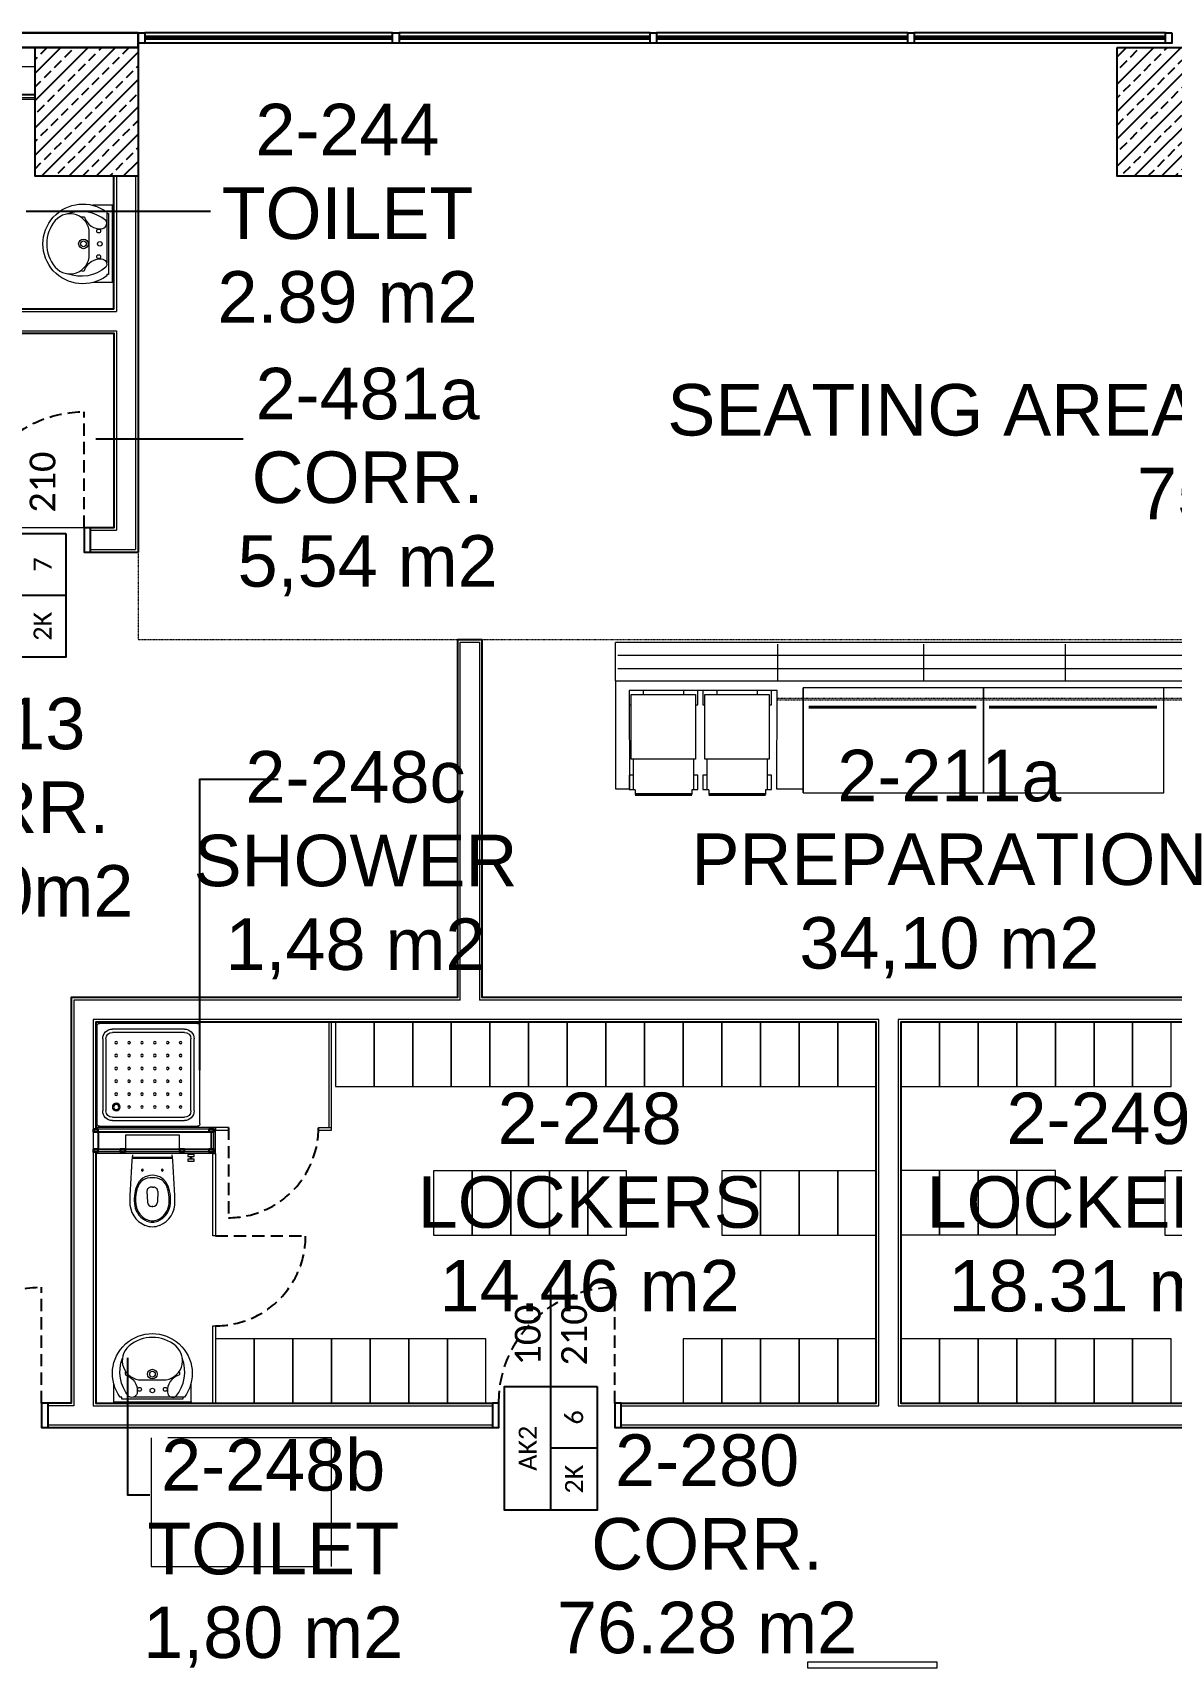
# Model space of a CAD drawing. Header units: metres. Extents: x -9891 to 773, y -8413 to 232.
# Drawn here: x -2600 to -1716, y -1977 to -707 of the extents above; entities that cross this region are included whole.
import ezdxf
from ezdxf.enums import TextEntityAlignment as Align

# ---------------------------------------------------------------- set-up
doc = ezdxf.new("R2010")
doc.units = ezdxf.units.M
doc.header["$LTSCALE"] = 0.01
doc.header["$MEASUREMENT"] = 0
doc.linetypes.add('DASHED2', pattern=[9.525, 6.35, -3.175])
doc.linetypes.add('HIDDEN', pattern=[9.525, 6.35, -3.175])
doc.layers.get('0').update_dxf_attribs({"color": 30, "lineweight": 0})
for name, color, linetype in [('AG-02', 152, 'Continuous'), ('AG-DOOR', 2, 'Continuous'), ('AG-DOOR-NOTATION-WOODDEN', 60, 'Continuous'), ('AG-DOOR-OPENING', 9, 'HIDDEN'), ('AG-PLASTER', 73, 'Continuous'), ('AG-STEEL', 122, 'Continuous'), ('AI-120', 4, 'Continuous'), ('V-0_Hatch_Concrete', 252, 'Continuous'), ('V-2_Column', 160, 'Continuous')]:
    doc.layers.add(name, color=color, linetype=linetype)
for name, color, linetype, lineweight in [('AG-Furniture', 9, 'Continuous', 9), ('AG-Wall', 4, 'Continuous', 20), ('AG-Wall-Cold Room Panel', 1, 'Continuous', 18), ('AG-WALL-GYP-GREEN', 83, 'Continuous', 20), ('AI-040', 2, 'Continuous', 20), ('AI-040 @ 250', 2, 'Continuous', 20), ('Cephe Duvarı', 3, 'Continuous', 30), ('shaft', 3, 'Continuous', 20), ('SP1-Equipment', 4, 'Continuous', 9), ('SP2-Flooring', 4, 'DASHED2', 9)]:
    doc.layers.add(name, color=color, linetype=linetype, lineweight=lineweight)
doc.styles.add('ARIAL', font='arial.ttf', dxfattribs={"width": 0.9})
doc.styles.add('CALIBRI LIGHT', font='calibril.ttf')

# ---------------------------------------------------------------- blocks, each defined once
blk = doc.blocks.new('150714_ARSA$0$KOLON 80X120')
at = {"layer": 'V-0_Hatch_Concrete'}
h = blk.add_hatch(dxfattribs=at)
h.set_pattern_fill('ANSI33', color=256, scale=60)
h.set_pattern_definition([(45, (-19036.79, -4512.143), (-10.606602, 10.606602), []), (45, (-19026.183, -4512.143), (-10.606602, 10.606602), [7.5, -3.75])])
h.paths.add_polyline_path([(0, 100), (80, 100), (80, 0), (0, 0)])
at = {"layer": 'V-2_Column'}
blk.add_lwpolyline([(0, 100), (80, 100), (80, 0), (0, 0), (0, 100)], dxfattribs=at)
blk = doc.blocks.new('Slab_10_1', base_point=(-17693, -5462))
at = {"layer": 'SP1-Equipment', "color": 7, "linetype": 'Continuous', "lineweight": 18, "flags": 128}
blk.add_lwpolyline([(-17693, -5462), (-17693, -4620), (-7755, -4620), (-7755, -5462), (-10184, -5462), (-10187, -4801), (-11388, -4801), (-11469, -4801), (-12508, -4801), (-12508, -5462), (-12591, -5462), (-12589, -4698), (-13239, -4698), (-13239, -5462), (-13268, -5462), (-13268, -4675), (-16239, -4675), (-16239, -5462), (-16442, -5462), (-16439, -4694), (-17589, -4694), (-17587, -5462)], close=True, dxfattribs=at)
blk = doc.blocks.new('Wall_174_1', base_point=(-16439, -4766))
at = {"layer": 'SP1-Equipment', "color": 7, "linetype": 'DASHED2', "lineweight": 20}
for p, q in [((-10205, -4756), (-16439, -4756)), ((-16439, -4756), (-16439, -4766)), ((-16439, -4766), (-10195, -4766))]:
    blk.add_line(p, q, dxfattribs=at)
blk = doc.blocks.new('Wall_182_1', base_point=(-13994, -7049))
at = {"layer": 'SP1-Equipment', "color": 7, "linetype": 'Continuous', "lineweight": 13}
for p, q in [((-13994, -7049), (-13994, -7549)), ((-13694, -7049), (-13994, -7049)), ((-13694, -7549), (-13694, -7049)), ((-13994, -7549), (-13694, -7549))]:
    blk.add_line(p, q, dxfattribs=at)
blk = doc.blocks.new('Wall_183_1', base_point=(-14294, -7049))
at = {"layer": 'SP1-Equipment', "color": 7, "linetype": 'Continuous', "lineweight": 13}
for p, q in [((-14294, -7049), (-14294, -7549)), ((-13994, -7049), (-14294, -7049)), ((-13994, -7549), (-13994, -7049)), ((-14294, -7549), (-13994, -7549))]:
    blk.add_line(p, q, dxfattribs=at)
blk = doc.blocks.new('Wall_184_1', base_point=(-14594, -7049))
at = {"layer": 'SP1-Equipment', "color": 7, "linetype": 'Continuous', "lineweight": 13}
for p, q in [((-14594, -7049), (-14594, -7549)), ((-14294, -7049), (-14594, -7049)), ((-14294, -7549), (-14294, -7049)), ((-14594, -7549), (-14294, -7549))]:
    blk.add_line(p, q, dxfattribs=at)
blk = doc.blocks.new('Wall_185_1', base_point=(-14894, -7049))
at = {"layer": 'SP1-Equipment', "color": 7, "linetype": 'Continuous', "lineweight": 13}
for p, q in [((-14894, -7049), (-14894, -7549)), ((-14594, -7049), (-14894, -7049)), ((-14594, -7549), (-14594, -7049)), ((-14894, -7549), (-14594, -7549))]:
    blk.add_line(p, q, dxfattribs=at)
blk = doc.blocks.new('Wall_186_1', base_point=(-15194, -7049))
at = {"layer": 'SP1-Equipment', "color": 7, "linetype": 'Continuous', "lineweight": 13}
for p, q in [((-15194, -7049), (-15194, -7549)), ((-14894, -7049), (-15194, -7049)), ((-14894, -7549), (-14894, -7049)), ((-15194, -7549), (-14894, -7549))]:
    blk.add_line(p, q, dxfattribs=at)
blk = doc.blocks.new('Wall_229_1', base_point=(-13694, -7049))
at = {"layer": 'SP1-Equipment', "color": 7, "linetype": 'Continuous', "lineweight": 13}
for p, q in [((-13694, -7049), (-13694, -7549)), ((-13394, -7049), (-13694, -7049)), ((-13394, -7549), (-13394, -7049)), ((-13694, -7549), (-13394, -7549))]:
    blk.add_line(p, q, dxfattribs=at)
blk = doc.blocks.new('Wall_271_1', base_point=(-18344, -7050))
at = {"layer": 'SP1-Equipment', "color": 7, "linetype": 'Continuous', "lineweight": 13}
for p, q in [((-18344, -7050), (-18344, -7550)), ((-18044, -7050), (-18344, -7050)), ((-18044, -7550), (-18044, -7050)), ((-18344, -7550), (-18044, -7550))]:
    blk.add_line(p, q, dxfattribs=at)
blk = doc.blocks.new('Wall_272_1', base_point=(-18644, -7050))
at = {"layer": 'SP1-Equipment', "color": 7, "linetype": 'Continuous', "lineweight": 13}
for p, q in [((-18644, -7050), (-18644, -7550)), ((-18344, -7050), (-18644, -7050)), ((-18344, -7550), (-18344, -7050)), ((-18644, -7550), (-18344, -7550))]:
    blk.add_line(p, q, dxfattribs=at)
blk = doc.blocks.new('Wall_273_1', base_point=(-19244, -7050))
at = {"layer": 'SP1-Equipment', "color": 7, "linetype": 'Continuous', "lineweight": 13}
for p, q in [((-19244, -7050), (-19244, -7550)), ((-18944, -7050), (-19244, -7050)), ((-18944, -7550), (-18944, -7050)), ((-19244, -7550), (-18944, -7550))]:
    blk.add_line(p, q, dxfattribs=at)
blk = doc.blocks.new('Wall_274_1', base_point=(-19544, -7050))
at = {"layer": 'SP1-Equipment', "color": 7, "linetype": 'Continuous', "lineweight": 13}
for p, q in [((-19544, -7050), (-19544, -7550)), ((-19244, -7050), (-19544, -7050)), ((-19244, -7550), (-19244, -7050)), ((-19544, -7550), (-19244, -7550))]:
    blk.add_line(p, q, dxfattribs=at)
blk = doc.blocks.new('Wall_275_1', base_point=(-19844, -7050))
at = {"layer": 'SP1-Equipment', "color": 7, "linetype": 'Continuous', "lineweight": 13}
for p, q in [((-19844, -7050), (-19844, -7550)), ((-19544, -7050), (-19844, -7050)), ((-19544, -7550), (-19544, -7050)), ((-19844, -7550), (-19544, -7550))]:
    blk.add_line(p, q, dxfattribs=at)
blk = doc.blocks.new('Wall_276_1', base_point=(-18944, -7050))
at = {"layer": 'SP1-Equipment', "color": 7, "linetype": 'Continuous', "lineweight": 13}
for p, q in [((-18944, -7050), (-18944, -7550)), ((-18644, -7050), (-18944, -7050)), ((-18644, -7550), (-18644, -7050)), ((-18944, -7550), (-18644, -7550))]:
    blk.add_line(p, q, dxfattribs=at)
blk = doc.blocks.new('Wall_277_1', base_point=(-17144, -7050))
at = {"layer": 'SP1-Equipment', "color": 7, "linetype": 'Continuous', "lineweight": 13}
for p, q in [((-17144, -7050), (-17144, -7550)), ((-16844, -7050), (-17144, -7050)), ((-16844, -7550), (-16844, -7050)), ((-17144, -7550), (-16844, -7550))]:
    blk.add_line(p, q, dxfattribs=at)
blk = doc.blocks.new('Wall_278_1', base_point=(-17444, -7050))
at = {"layer": 'SP1-Equipment', "color": 7, "linetype": 'Continuous', "lineweight": 13}
for p, q in [((-17444, -7050), (-17444, -7550)), ((-17144, -7050), (-17444, -7050)), ((-17144, -7550), (-17144, -7050)), ((-17444, -7550), (-17144, -7550))]:
    blk.add_line(p, q, dxfattribs=at)
blk = doc.blocks.new('Wall_279_1', base_point=(-17744, -7050))
at = {"layer": 'SP1-Equipment', "color": 7, "linetype": 'Continuous', "lineweight": 13}
for p, q in [((-17744, -7050), (-17744, -7550)), ((-17444, -7050), (-17744, -7050)), ((-17444, -7550), (-17444, -7050)), ((-17744, -7550), (-17444, -7550))]:
    blk.add_line(p, q, dxfattribs=at)
blk = doc.blocks.new('Wall_280_1', base_point=(-16844, -7050))
at = {"layer": 'SP1-Equipment', "color": 7, "linetype": 'Continuous', "lineweight": 13}
for p, q in [((-16844, -7050), (-16844, -7550)), ((-16544, -7050), (-16844, -7050)), ((-16544, -7550), (-16544, -7050)), ((-16844, -7550), (-16544, -7550))]:
    blk.add_line(p, q, dxfattribs=at)
blk = doc.blocks.new('Wall_281_1', base_point=(-18044, -7050))
at = {"layer": 'SP1-Equipment', "color": 7, "linetype": 'Continuous', "lineweight": 13}
for p, q in [((-18044, -7050), (-18044, -7550)), ((-17744, -7050), (-18044, -7050)), ((-17744, -7550), (-17744, -7050)), ((-18044, -7550), (-17744, -7550))]:
    blk.add_line(p, q, dxfattribs=at)
blk = doc.blocks.new('Wall_282_1', base_point=(-16244, -7050))
at = {"layer": 'SP1-Equipment', "color": 7, "linetype": 'Continuous', "lineweight": 13}
for p, q in [((-16244, -7050), (-16244, -7550)), ((-15944, -7050), (-16244, -7050)), ((-15944, -7550), (-15944, -7050)), ((-16244, -7550), (-15944, -7550))]:
    blk.add_line(p, q, dxfattribs=at)
blk = doc.blocks.new('Wall_283_1', base_point=(-16544, -7050))
at = {"layer": 'SP1-Equipment', "color": 7, "linetype": 'Continuous', "lineweight": 13}
for p, q in [((-16544, -7050), (-16544, -7550)), ((-16244, -7050), (-16544, -7050)), ((-16244, -7550), (-16244, -7050)), ((-16544, -7550), (-16244, -7550))]:
    blk.add_line(p, q, dxfattribs=at)
blk = doc.blocks.new('Wall_284_1', base_point=(-15944, -7050))
at = {"layer": 'SP1-Equipment', "color": 7, "linetype": 'Continuous', "lineweight": 13}
for p, q in [((-15944, -7050), (-15944, -7550)), ((-15644, -7050), (-15944, -7050)), ((-15644, -7550), (-15644, -7050)), ((-15944, -7550), (-15644, -7550))]:
    blk.add_line(p, q, dxfattribs=at)
blk = doc.blocks.new('Wall_302_1', base_point=(-14888, -8224))
at = {"layer": 'SP1-Equipment', "color": 7, "linetype": 'Continuous', "lineweight": 13}
for p, q in [((-14888, -8224), (-14888, -8724)), ((-14588, -8224), (-14888, -8224)), ((-14588, -8724), (-14588, -8224)), ((-14888, -8724), (-14588, -8724))]:
    blk.add_line(p, q, dxfattribs=at)
blk = doc.blocks.new('Wall_303_1', base_point=(-15188, -8224))
at = {"layer": 'SP1-Equipment', "color": 7, "linetype": 'Continuous', "lineweight": 13}
for p, q in [((-15188, -8224), (-15188, -8724)), ((-14888, -8224), (-15188, -8224)), ((-14888, -8724), (-14888, -8224)), ((-15188, -8724), (-14888, -8724))]:
    blk.add_line(p, q, dxfattribs=at)
blk = doc.blocks.new('Wall_304_1', base_point=(-14588, -8224))
at = {"layer": 'SP1-Equipment', "color": 7, "linetype": 'Continuous', "lineweight": 13}
for p, q in [((-14588, -8224), (-14588, -8724)), ((-14288, -8224), (-14588, -8224)), ((-14288, -8724), (-14288, -8224)), ((-14588, -8724), (-14288, -8724))]:
    blk.add_line(p, q, dxfattribs=at)
blk = doc.blocks.new('Wall_305_1', base_point=(-15488, -8224))
at = {"layer": 'SP1-Equipment', "color": 7, "linetype": 'Continuous', "lineweight": 13}
for p, q in [((-15488, -8224), (-15488, -8724)), ((-15188, -8224), (-15488, -8224)), ((-15188, -8724), (-15188, -8224)), ((-15488, -8724), (-15188, -8724))]:
    blk.add_line(p, q, dxfattribs=at)
blk = doc.blocks.new('Wall_309_1', base_point=(-13437, -8225))
at = {"layer": 'SP1-Equipment', "color": 7, "linetype": 'Continuous', "lineweight": 13}
for p, q in [((-13437, -8225), (-13437, -8725)), ((-13137, -8225), (-13437, -8225)), ((-13137, -8725), (-13137, -8225)), ((-13437, -8725), (-13137, -8725))]:
    blk.add_line(p, q, dxfattribs=at)
blk = doc.blocks.new('Wall_314_1', base_point=(-18183, -8225))
at = {"layer": 'SP1-Equipment', "color": 7, "linetype": 'Continuous', "lineweight": 13}
for p, q in [((-18183, -8225), (-18183, -8725)), ((-17883, -8225), (-18183, -8225)), ((-17883, -8725), (-17883, -8225)), ((-18183, -8725), (-17883, -8725))]:
    blk.add_line(p, q, dxfattribs=at)
blk = doc.blocks.new('Wall_315_1', base_point=(-18483, -8225))
at = {"layer": 'SP1-Equipment', "color": 7, "linetype": 'Continuous', "lineweight": 13}
for p, q in [((-18483, -8225), (-18483, -8725)), ((-18183, -8225), (-18483, -8225)), ((-18183, -8725), (-18183, -8225)), ((-18483, -8725), (-18183, -8725))]:
    blk.add_line(p, q, dxfattribs=at)
blk = doc.blocks.new('Wall_316_1', base_point=(-17883, -8225))
at = {"layer": 'SP1-Equipment', "color": 7, "linetype": 'Continuous', "lineweight": 13}
for p, q in [((-17883, -8225), (-17883, -8725)), ((-17583, -8225), (-17883, -8225)), ((-17583, -8725), (-17583, -8225)), ((-17883, -8725), (-17583, -8725))]:
    blk.add_line(p, q, dxfattribs=at)
blk = doc.blocks.new('Wall_317_1', base_point=(-18783, -8225))
at = {"layer": 'SP1-Equipment', "color": 7, "linetype": 'Continuous', "lineweight": 13}
for p, q in [((-18783, -8225), (-18783, -8725)), ((-18483, -8225), (-18783, -8225)), ((-18483, -8725), (-18483, -8225)), ((-18783, -8725), (-18483, -8725))]:
    blk.add_line(p, q, dxfattribs=at)
blk = doc.blocks.new('Wall_318_1', base_point=(-16244, -8225))
at = {"layer": 'SP1-Equipment', "color": 7, "linetype": 'Continuous', "lineweight": 13}
for p, q in [((-16244, -8225), (-16244, -8725)), ((-15944, -8225), (-16244, -8225)), ((-15944, -8725), (-15944, -8225)), ((-16244, -8725), (-15944, -8725))]:
    blk.add_line(p, q, dxfattribs=at)
blk = doc.blocks.new('Wall_319_1', base_point=(-16544, -8225))
at = {"layer": 'SP1-Equipment', "color": 7, "linetype": 'Continuous', "lineweight": 13}
for p, q in [((-16544, -8225), (-16544, -8725)), ((-16244, -8225), (-16544, -8225)), ((-16244, -8725), (-16244, -8225)), ((-16544, -8725), (-16244, -8725))]:
    blk.add_line(p, q, dxfattribs=at)
blk = doc.blocks.new('Wall_320_1', base_point=(-15944, -8225))
at = {"layer": 'SP1-Equipment', "color": 7, "linetype": 'Continuous', "lineweight": 13}
for p, q in [((-15944, -8225), (-15944, -8725)), ((-15644, -8225), (-15944, -8225)), ((-15644, -8725), (-15644, -8225)), ((-15944, -8725), (-15644, -8725))]:
    blk.add_line(p, q, dxfattribs=at)
blk = doc.blocks.new('Wall_321_1', base_point=(-16844, -8225))
at = {"layer": 'SP1-Equipment', "color": 7, "linetype": 'Continuous', "lineweight": 13}
for p, q in [((-16844, -8225), (-16844, -8725)), ((-16544, -8225), (-16844, -8225)), ((-16544, -8725), (-16544, -8225)), ((-16844, -8725), (-16544, -8725))]:
    blk.add_line(p, q, dxfattribs=at)
blk = doc.blocks.new('Wall_322_1', base_point=(-19083, -8225))
at = {"layer": 'SP1-Equipment', "color": 7, "linetype": 'Continuous', "lineweight": 13}
for p, q in [((-19083, -8225), (-19083, -8725)), ((-18783, -8225), (-19083, -8225)), ((-18783, -8725), (-18783, -8225)), ((-19083, -8725), (-18783, -8725))]:
    blk.add_line(p, q, dxfattribs=at)
blk = doc.blocks.new('Wall_323_1', base_point=(-19875, -9550))
at = {"layer": 'SP1-Equipment', "color": 7, "linetype": 'Continuous', "lineweight": 13}
for p, q in [((-19875, -9550), (-19875, -10050)), ((-19575, -9550), (-19875, -9550)), ((-19575, -10050), (-19575, -9550)), ((-19875, -10050), (-19575, -10050))]:
    blk.add_line(p, q, dxfattribs=at)
blk = doc.blocks.new('Wall_324_1', base_point=(-20175, -9550))
at = {"layer": 'SP1-Equipment', "color": 7, "linetype": 'Continuous', "lineweight": 13}
for p, q in [((-20175, -9550), (-20175, -10050)), ((-19875, -9550), (-20175, -9550)), ((-19875, -10050), (-19875, -9550)), ((-20175, -10050), (-19875, -10050))]:
    blk.add_line(p, q, dxfattribs=at)
blk = doc.blocks.new('Wall_325_1', base_point=(-19575, -9550))
at = {"layer": 'SP1-Equipment', "color": 7, "linetype": 'Continuous', "lineweight": 13}
for p, q in [((-19575, -9550), (-19575, -10050)), ((-19275, -9550), (-19575, -9550)), ((-19275, -10050), (-19275, -9550)), ((-19575, -10050), (-19275, -10050))]:
    blk.add_line(p, q, dxfattribs=at)
blk = doc.blocks.new('Wall_326_1', base_point=(-20475, -9550))
at = {"layer": 'SP1-Equipment', "color": 7, "linetype": 'Continuous', "lineweight": 13}
for p, q in [((-20475, -9550), (-20475, -10050)), ((-20175, -9550), (-20475, -9550)), ((-20175, -10050), (-20175, -9550)), ((-20475, -10050), (-20175, -10050))]:
    blk.add_line(p, q, dxfattribs=at)
blk = doc.blocks.new('Wall_328_1', base_point=(-19275, -9550))
at = {"layer": 'SP1-Equipment', "color": 7, "linetype": 'Continuous', "lineweight": 13}
for p, q in [((-19275, -9550), (-19275, -10050)), ((-18975, -9550), (-19275, -9550)), ((-18975, -10050), (-18975, -9550)), ((-19275, -10050), (-18975, -10050))]:
    blk.add_line(p, q, dxfattribs=at)
blk = doc.blocks.new('Wall_329_1', base_point=(-18975, -9550))
at = {"layer": 'SP1-Equipment', "color": 7, "linetype": 'Continuous', "lineweight": 13}
for p, q in [((-18975, -9550), (-18975, -10050)), ((-18675, -9550), (-18975, -9550)), ((-18675, -10050), (-18675, -9550)), ((-18975, -10050), (-18675, -10050))]:
    blk.add_line(p, q, dxfattribs=at)
blk = doc.blocks.new('Wall_330_1', base_point=(-16244, -9550))
at = {"layer": 'SP1-Equipment', "color": 7, "linetype": 'Continuous', "lineweight": 13}
for p, q in [((-16244, -9550), (-16244, -10050)), ((-15944, -9550), (-16244, -9550)), ((-15944, -10050), (-15944, -9550)), ((-16244, -10050), (-15944, -10050))]:
    blk.add_line(p, q, dxfattribs=at)
blk = doc.blocks.new('Wall_331_1', base_point=(-16544, -9550))
at = {"layer": 'SP1-Equipment', "color": 7, "linetype": 'Continuous', "lineweight": 13}
for p, q in [((-16544, -9550), (-16544, -10050)), ((-16244, -9550), (-16544, -9550)), ((-16244, -10050), (-16244, -9550)), ((-16544, -10050), (-16244, -10050))]:
    blk.add_line(p, q, dxfattribs=at)
blk = doc.blocks.new('Wall_332_1', base_point=(-15944, -9550))
at = {"layer": 'SP1-Equipment', "color": 7, "linetype": 'Continuous', "lineweight": 13}
for p, q in [((-15944, -9550), (-15944, -10050)), ((-15644, -9550), (-15944, -9550)), ((-15644, -10050), (-15644, -9550)), ((-15944, -10050), (-15644, -10050))]:
    blk.add_line(p, q, dxfattribs=at)
blk = doc.blocks.new('Wall_333_1', base_point=(-16844, -9550))
at = {"layer": 'SP1-Equipment', "color": 7, "linetype": 'Continuous', "lineweight": 13}
for p, q in [((-16844, -9550), (-16844, -10050)), ((-16544, -9550), (-16844, -9550)), ((-16544, -10050), (-16544, -9550)), ((-16844, -10050), (-16544, -10050))]:
    blk.add_line(p, q, dxfattribs=at)
blk = doc.blocks.new('Wall_334_1', base_point=(-17144, -9550))
at = {"layer": 'SP1-Equipment', "color": 7, "linetype": 'Continuous', "lineweight": 13}
for p, q in [((-17144, -9550), (-17144, -10050)), ((-16844, -9550), (-17144, -9550)), ((-16844, -10050), (-16844, -9550)), ((-17144, -10050), (-16844, -10050))]:
    blk.add_line(p, q, dxfattribs=at)
blk = doc.blocks.new('Basket dispenser')
at = {"layer": 'SP1-Equipment', "color": 7, "linetype": 'Continuous', "lineweight": 20}
for p, q in [((112, 805), (0, 805)), ((0, 805), (0, 693)), ((16, 273), (16, 773)), ((16, 773), (516, 773)), ((112, 773), (112, 805)), ((533, 805), (421, 805)), ((421, 805), (421, 773)), ((516, 773), (516, 273)), ((533, 693), (533, 805)), ((0, 693), (16, 693)), ((516, 693), (533, 693)), ((516, 273), (16, 273)), ((32, 273), (32, 38)), ((501, 38), (501, 273)), ((32, 150), (0, 150)), ((0, 150), (0, 38)), ((533, 150), (501, 150)), ((533, 38), (533, 150)), ((0, 38), (46, 38)), ((46, 35), (46, 0)), ((486, 38), (533, 38)), ((486, 35), (486, 0))]:
    blk.add_line(p, q, dxfattribs=at)
at = {"layer": 'SP1-Equipment', "color": 7, "linetype": 'Continuous', "lineweight": 40}
blk.add_line((46, 0), (486, 0), dxfattribs=at)
blk = doc.blocks.new('Display cabinet 1400')
at = {"layer": 'SP1-Equipment', "color": 7, "linetype": 'Continuous', "lineweight": 20}
for p, q in [((0, 815), (0, 0)), ((1400, 815), (0, 815)), ((1400, 815), (1400, 0)), ((1400, 0), (1400, 815)), ((0, 0), (1400, 0))]:
    blk.add_line(p, q, dxfattribs=at)
at = {"layer": 'SP1-Equipment', "color": 7, "linetype": 'Continuous', "lineweight": 40}
blk.add_line((55, 150), (1355, 150), dxfattribs=at)
blk = doc.blocks.new('Tray rail long straight')
at = {"layer": 'SP1-Equipment', "color": 7, "linetype": 'Continuous', "lineweight": 13}
for p, q in [((0, 8773), (300, 8773)), ((94, 15), (94, 8758)), ((197, 15), (197, 8758)), ((300, 0), (300, 8773)), ((0, 7662), (285, 7662)), ((285, 7662), (285, 7662)), ((0, 6662), (285, 6662)), ((0, 5691), (285, 5691)), ((0, 4662), (285, 4662)), ((0, 3662), (285, 3662)), ((0, 2662), (285, 2662)), ((0, 1662), (285, 1662)), ((0, 662), (285, 662)), ((0, 0), (301, 0))]:
    blk.add_line(p, q, dxfattribs=at)
blk = doc.blocks.new('Wall_285_1', base_point=(-13962, -9550))
at = {"layer": 'SP1-Equipment', "color": 7, "linetype": 'Continuous', "lineweight": 13}
for p, q in [((-13962, -9550), (-13962, -10050)), ((-13662, -9550), (-13962, -9550)), ((-13662, -10050), (-13662, -9550)), ((-13962, -10050), (-13662, -10050))]:
    blk.add_line(p, q, dxfattribs=at)
blk = doc.blocks.new('Wall_287_1', base_point=(-14862, -9550))
at = {"layer": 'SP1-Equipment', "color": 7, "linetype": 'Continuous', "lineweight": 13}
for p, q in [((-14862, -9550), (-14862, -10050)), ((-14562, -9550), (-14862, -9550)), ((-14562, -10050), (-14562, -9550)), ((-14862, -10050), (-14562, -10050))]:
    blk.add_line(p, q, dxfattribs=at)
blk = doc.blocks.new('Wall_288_1', base_point=(-15162, -9550))
at = {"layer": 'SP1-Equipment', "color": 7, "linetype": 'Continuous', "lineweight": 13}
for p, q in [((-15162, -9550), (-15162, -10050)), ((-14862, -9550), (-15162, -9550)), ((-14862, -10050), (-14862, -9550)), ((-15162, -10050), (-14862, -10050))]:
    blk.add_line(p, q, dxfattribs=at)
blk = doc.blocks.new('Wall_289_1', base_point=(-15462, -9550))
at = {"layer": 'SP1-Equipment', "color": 7, "linetype": 'Continuous', "lineweight": 13}
for p, q in [((-15462, -9550), (-15462, -10050)), ((-15162, -9550), (-15462, -9550)), ((-15162, -10050), (-15162, -9550)), ((-15462, -10050), (-15162, -10050))]:
    blk.add_line(p, q, dxfattribs=at)
blk = doc.blocks.new('Wall_290_1', base_point=(-14562, -9550))
at = {"layer": 'SP1-Equipment', "color": 7, "linetype": 'Continuous', "lineweight": 13}
for p, q in [((-14562, -9550), (-14562, -10050)), ((-14262, -9550), (-14562, -9550)), ((-14262, -10050), (-14262, -9550)), ((-14562, -10050), (-14262, -10050))]:
    blk.add_line(p, q, dxfattribs=at)
blk = doc.blocks.new('Wall_292_1', base_point=(-13662, -9550))
at = {"layer": 'SP1-Equipment', "color": 7, "linetype": 'Continuous', "lineweight": 13}
for p, q in [((-13662, -9550), (-13662, -10050)), ((-13362, -9550), (-13662, -9550)), ((-13362, -10050), (-13362, -9550)), ((-13662, -10050), (-13362, -10050))]:
    blk.add_line(p, q, dxfattribs=at)
blk = doc.blocks.new('A$C10196342')
at = {"layer": 'SP1-Equipment', "color": 7, "linetype": 'Continuous', "lineweight": 13, "xscale": 0.9977159984263106, "yscale": 1.132937581788915, "zscale": 999.9999999999994, "rotation": 90}
blk.add_blockref('Tray rail long straight', (-2355, -3920), dxfattribs=at)
at = {"layer": 'SP1-Equipment', "color": 7, "linetype": 'Continuous', "lineweight": 18}
blk.add_blockref('Slab_10_1', (-12293, -4762), dxfattribs=at)
at = {"layer": 'SP1-Equipment', "color": 7, "linetype": 'Continuous', "lineweight": 20, "yscale": 1.003287636965597, "zscale": 999.9999999999994}
for p in [(-12189, -4802), (-11617, -4802)]:
    blk.add_blockref('Basket dispenser', p, dxfattribs=at)
at = {"layer": 'SP1-Equipment', "color": 7, "lineweight": 35}
blk.add_blockref('Wall_174_1', (-11039, -4066), dxfattribs=at)
at = {"layer": 'SP1-Equipment', "color": 7, "linetype": 'Continuous', "lineweight": 20, "xscale": 1.000087331146403, "yscale": 1.000275035771102, "zscale": 999.9999999999994, "rotation": 180}
for p in [(-9439, -3975), (-8038, -3975)]:
    blk.add_blockref('Display cabinet 1400', p, dxfattribs=at)
at = {"layer": 'SP1-Equipment', "color": 7, "lineweight": 13}
for name, p in [('Wall_275_1', (-14470, -6570)), ('Wall_274_1', (-14170, -6570)), ('Wall_273_1', (-13870, -6570)), ('Wall_276_1', (-13570, -6570)), ('Wall_272_1', (-13270, -6570)), ('Wall_271_1', (-12970, -6570)), ('Wall_281_1', (-12670, -6570)), ('Wall_279_1', (-12370, -6570)), ('Wall_278_1', (-12070, -6570)), ('Wall_277_1', (-11770, -6570)), ('Wall_280_1', (-11470, -6570)), ('Wall_283_1', (-11170, -6570)), ('Wall_282_1', (-10870, -6570)), ('Wall_284_1', (-10570, -6570)), ('Wall_186_1', (-10080, -6570)), ('Wall_186_1', (-9780, -6570)), ('Wall_185_1', (-9480, -6570)), ('Wall_184_1', (-9180, -6570)), ('Wall_183_1', (-8880, -6570)), ('Wall_182_1', (-8580, -6570)), ('Wall_229_1', (-8280, -6570)), ('Wall_322_1', (-13709, -7725)), ('Wall_317_1', (-13409, -7725)), ('Wall_315_1', (-13109, -7725)), ('Wall_314_1', (-12809, -7725)), ('Wall_316_1', (-12509, -7725)), ('Wall_321_1', (-11470, -7725)), ('Wall_319_1', (-11170, -7725)), ('Wall_318_1', (-10870, -7725)), ('Wall_320_1', (-10570, -7725)), ('Wall_305_1', (-10080, -7724)), ('Wall_303_1', (-9780, -7724)), ('Wall_302_1', (-9480, -7724)), ('Wall_304_1', (-9180, -7724)), ('Wall_309_1', (-8029, -7725)), ('Wall_326_1', (-15401, -9030)), ('Wall_326_1', (-15101, -9030)), ('Wall_324_1', (-14801, -9030)), ('Wall_323_1', (-14501, -9030)), ('Wall_325_1', (-14201, -9030)), ('Wall_328_1', (-13901, -9030)), ('Wall_329_1', (-13601, -9030)), ('Wall_334_1', (-11770, -9030)), ('Wall_333_1', (-11470, -9030)), ('Wall_331_1', (-11170, -9030)), ('Wall_330_1', (-10870, -9030)), ('Wall_332_1', (-10570, -9030)), ('Wall_289_1', (-10080, -9030)), ('Wall_288_1', (-9780, -9030)), ('Wall_287_1', (-9480, -9030)), ('Wall_290_1', (-9180, -9030)), ('Wall_290_1', (-8880, -9030)), ('Wall_285_1', (-8580, -9030)), ('Wall_292_1', (-8280, -9030))]:
    blk.add_blockref(name, p, dxfattribs=at)
blk = doc.blocks.new('*U8')
at = {"style": 'ARIAL'}
for tag, p in [('NO', (1.676, 0.8)), ('MAHAL', (1.676, -1.8)), ('ALAN', (1.676, -4.4))]:
    blk.add_attdef(tag, text='', height=1.6, dxfattribs=at).set_placement(p, align=Align.MIDDLE_CENTER)
blk = doc.blocks.new('A$C43686071')
for p, q in [((54, 61), (38.8, 61)), ((49.5, 54.6), (49.5, 16)), ((54, 1), (38.8, 1))]:
    blk.add_line(p, q)
for points in [[(51, 7.3), (49.5, 7.3), (49.5, 6.1, -1.989975), (49.5, 55.8), (49.5, 54.6), (51, 54.6)], [(9.6, 12.9, 0.69845), (36, 22.6), (36, 39.4, 0.69845), (9.6, 49.1, 0.366646), (9.6, 12.9)]]:
    blk.add_lwpolyline(points, format="xyb", close=True)
for points in [[(29.7, 51.6, -0.361215), (32.3, 51.6, 0.349763), (45.5, 42.7, 0.574856), (48.9, 49.1, 0.271647), (19.2, 54.2, 0.271647)], [(29.7, 10.3, 0.361215), (32.3, 10.4, -0.349763), (45.5, 19.3, -0.574856), (48.9, 12.8, -0.271647), (19.2, 7.7, -0.271647)]]:
    blk.add_lwpolyline(points, format="xyb")
for centre, radius in [((43.3, 41), 1.5), ((31.5, 31), 3.75), ((31.5, 31), 2.25), ((44.2, 31), 1.75), ((43.3, 21), 1.5)]:
    blk.add_circle(centre, radius)
blk = doc.blocks.new('KAPI-100_2')
at = {"layer": 'AG-DOOR', "ltscale": 0.3}
for points in [[(-24, 95), (-24, 100), (-5, 100), (-5, 95)], [(-24, 0), (-24, 5), (-5, 5), (-5, 0)]]:
    blk.add_lwpolyline(points, close=True, dxfattribs=at)
at = {"layer": 'AG-DOOR-OPENING', "ltscale": 150}
blk.add_lwpolyline([(-24, 5), (-114, 5)], dxfattribs=at)
blk.add_arc((-24, 5), 90, 90, 180, dxfattribs=at)
blk = doc.blocks.new('*U188')
blk.add_lwpolyline([(1000, -450), (2200, -450), (2200, 450), (1000, 450)], close=True)
for points in [[(2200, 0), (0, 0)], [(1600, -450), (1600, 0)]]:
    blk.add_lwpolyline(points)
at = {"style": 'CALIBRI LIGHT'}
for tag, height, p in [('GENİŞLİK', 250, (500, 225)), ('KAPIKODU', 175, (1600, 225)), ('YÜKSEKLİK', 250, (500, -225)), ('KATTAKI.SAYISI', 175, (1300, -225)), ('BULUNDUGU.KAT', 175, (1900, -225))]:
    blk.add_attdef(tag, text='', height=height, dxfattribs=at).set_placement(p, align=Align.MIDDLE_CENTER)
blk = doc.blocks.new('A$C365753B7')
at = {"ltscale": 1000}
for p, q in [((-357, -323), (-357, 437)), ((-337, 457), (423, 457)), ((-237, 412), (323, 412)), ((-237, 387), (323, 387)), ((443, 437), (443, -323)), ((-312, -223), (-312, 337)), ((-287, -223), (-287, 337)), ((373, 337), (373, -223)), ((398, 337), (398, -223)), ((423, -343), (-337, -343)), ((323, -273), (-237, -273)), ((323, -298), (-237, -298))]:
    blk.add_line(p, q, dxfattribs=at)
for centre, radius in [((-207, 307), 10), ((-107, 307), 10), ((-7, 307), 10), ((93, 307), 10), ((193, 307), 10), ((293, 307), 10), ((-207, 207), 10), ((-107, 207), 10), ((-7, 207), 10), ((93, 207), 10), ((193, 207), 10), ((293, 207), 10), ((-207, 107), 10), ((-207, 7), 10), ((-107, 107), 10), ((-107, 7), 10), ((-7, 107), 10), ((-7, 7), 10), ((93, 107), 10), ((93, 7), 10), ((193, 107), 10), ((193, 7), 10), ((293, 107), 10), ((293, 7), 10), ((-207, -93), 10), ((-107, -93), 10), ((-7, -93), 10), ((93, -93), 10), ((193, -93), 10), ((293, -93), 10), ((-207, -193), 10), ((-107, -193), 10), ((-7, -193), 10), ((93, -193), 10), ((193, -193), 10), ((293, -193), 30), ((293, -193), 20)]:
    blk.add_circle(centre, radius, dxfattribs=at)
for centre, radius, start, end in [((-337, 437), 20, 90, 180), ((-237, 337), 75, 90, 180), ((-237, 337), 50, 90, 180), ((323, 337), 75, 0, 90), ((323, 337), 50, 0, 90), ((423, 437), 20, 0, 90), ((-237, -223), 75, 180, 270), ((-237, -223), 50, 180, 270), ((323, -223), 50, 270, 0), ((323, -223), 75, 270, 0), ((-337, -323), 20, 180, 270), ((423, -323), 20, 270, 0)]:
    blk.add_arc(centre, radius, start, end, dxfattribs=at)
blk = doc.blocks.new('gomme-klozet')
for p, q in [((35, 306), (15, 306)), ((35, 296), (15, 296)), ((20, -156), (20, 158)), ((28, -156), (28, 158)), ((253, 1), (253, 12)), ((253, 1), (253, -11)), ((284, 42), (369, 40)), ((403, 5), (403, 1)), ((403, 1), (403, 5)), ((403, 1), (403, -3)), ((403, -3), (403, 1)), ((284, -41), (369, -38))]:
    blk.add_line(p, q)
for points in [[(0, 326), (0, 276), (15, 276), (15, 326)], [(35, 326), (35, 276), (50, 276), (50, 326)], [(-152, 211), (-152, -209), (-42, -209), (-42, 211)]]:
    blk.add_lwpolyline(points, close=True)
for centre, radius, start, end in [((453, -4824), 5000, 91.0318, 95.194), ((350, -158), 300, 80.8719, 110.5799), ((350, -158), 290, 80.8719, 107.1273), ((373, -14), 190, 22.0243, 93.1129), ((373, -14), 144, 22.0243, 80.8719), ((373, -14), 154, 22.0243, 80.8719), ((120, 78), 7.5, 90, 270), ((120, 78), 7.5, 270, 90), ((290, 1), 130, 110.5799, 180), ((290, 1), 130, 180, 249.4201), ((289, 12), 110, 103.1933, 185.6824), ((289, -10), 110, 174.3176, 256.8067), ((283, 12), 30, 88.293, 180), ((368, 5), 35, 0, 88.293), ((410, 1), 104, 0, 22.0243), ((410, 1), 104, 337.9757, 0), ((410, 1), 114, 0, 22.0243), ((410, 1), 114, 337.9757, 0), ((410, 1), 150, 0, 22.0243), ((410, 1), 150, 337.9757, 0), ((120, -77), 7.5, 90, 270), ((120, -77), 7.5, 270, 90), ((350, 160), 300, 249.4201, 279.1281), ((283, -11), 30, 180, 271.707), ((350, 160), 290, 252.8727, 279.1281), ((373, 16), 190, 266.8871, 337.9757), ((368, -3), 35, 271.707, 0), ((373, 16), 144, 279.1281, 337.9757), ((373, 16), 154, 279.1281, 337.9757), ((453, 4825), 5000, 264.806, 268.9682)]:
    blk.add_arc(centre, radius, start, end)
at = {"layer": 'AG-STEEL'}
for points in [[(-22, 251), (-42, 251), (-42, 211), (-22, 211)], [(-22, 251), (-42, 251), (-42, 211), (-22, 211)], [(-25, 249), (-41, 249), (-41, 213), (-25, 213)], [(-25, 249), (-41, 249), (-41, 213), (-25, 213)], [(-22, -209), (-42, -209), (-42, -249), (-22, -249)], [(-22, -209), (-42, -209), (-42, -249), (-22, -249)], [(-25, -211), (-41, -211), (-41, -247), (-25, -247)], [(-25, -211), (-41, -211), (-41, -247), (-25, -247)]]:
    blk.add_lwpolyline(points, close=True, dxfattribs=at)

msp = doc.modelspace()

# ---------------------------------------------------------------- linework, layer by layer
msp.add_line((-2560.4, -1091.1), (-2655.4, -1091.1))
at = {"layer": 'AG-02', "ltscale": 10}
msp.add_line((-2598.4, -754.8), (-2737.4, -754.8), dxfattribs=at)
at = {"layer": 'AG-Furniture', "color": 1, "ltscale": 1000}
msp.add_lwpolyline([(-2538.4, -900.6), (-2538.4, -840.6), (-2537.4, -840.6), (-2537.4, -900.6)], close=True, dxfattribs=at)
at = {"layer": 'AG-PLASTER'}
for p in [(-2518.4, -818.1), (-2555.4, -1110.1)]:
    msp.add_line(p, (-2518.4, -1110.1), dxfattribs=at)
for points in [[(-2649.4, -921.1), (-2537.4, -921.1), (-2537.4, -818.1)], [(-2649.4, -940.1), (-2537.4, -940.1), (-2537.4, -1091.1), (-2555.4, -1091.1)], [(-993.4, -1428.1), (-993.4, -1426.1), (-1025.4, -1426.1), (-1025.4, -1456.1), (-2251.4, -1456.1), (-2251.4, -1178.1), (-2270.4, -1178.1), (-2270.4, -1456.1), (-2570.4, -1456.1), (-2570.4, -1771.1), (-2588.4, -1771.1)], [(-2143.4, -1771.1), (-1945.4, -1771.1), (-1945.4, -1475.1), (-2551.4, -1475.1), (-2551.4, -1558.3)], [(-1528.4, -1771.1), (-1190.4, -1771.1), (-1190.4, -1475.1), (-1926.4, -1475.1), (-1926.4, -1771.1), (-1628.4, -1771.1)], [(-2551.4, -1575.8), (-2551.4, -1771.1), (-2243.4, -1771.1)], [(-2588.4, -1790.1), (-2243.4, -1790.1)], [(-2143.4, -1790.1), (-1628.4, -1790.1)]]:
    msp.add_lwpolyline(points, dxfattribs=at)
at = {"layer": 'AG-Wall', "ltscale": 1000, "transparency": 33554687}
for p, q in [((-2535.4, -818.1), (-2535.4, -923.1)), ((-2520.4, -818.1), (-2520.4, -1108.1)), ((-2535.4, -938.1), (-2535.4, -1093.1)), ((-2555.4, -1093.1), (-2535.4, -1093.1)), ((-2555.4, -1093.1), (-2555.4, -1108.1)), ((-2555.4, -1108.1), (-2520.4, -1108.1))]:
    msp.add_line(p, q, dxfattribs=at)
at = {"layer": 'AG-Wall'}
for p, q in [((-2588.4, -1773.1), (-2588.4, -1788.1)), ((-2243.4, -1773.1), (-2243.4, -1788.1)), ((-2143.4, -1773.1), (-2143.4, -1788.1))]:
    msp.add_line(p, q, dxfattribs=at)
for points in [[(-2904.4, -718.1), (-2598.4, -718.1), (-2598.4, -733.1), (-2739.4, -733.1)], [(-2649.4, -923.1), (-2535.4, -923.1)], [(-2649.4, -938.1), (-2535.4, -938.1)], [(-2268.4, -1458.1), (-2568.4, -1458.1), (-2568.4, -1773.1), (-2588.4, -1773.1)], [(-1023.4, -1458.1), (-2253.4, -1458.1)], [(-2143.4, -1773.1), (-1943.4, -1773.1), (-1943.4, -1473.1), (-2553.4, -1473.1), (-2553.4, -1773.1), (-2243.4, -1773.1)], [(-1528.4, -1773.1), (-1188.4, -1773.1), (-1188.4, -1473.1), (-1928.4, -1473.1), (-1928.4, -1773.1), (-1628.4, -1773.1)], [(-2588.4, -1788.1), (-2243.4, -1788.1)], [(-2143.4, -1788.1), (-1628.4, -1788.1)], [(-2143.4, -1788.1), (-1628.4, -1788.1)]]:
    msp.add_lwpolyline(points, dxfattribs=at)
at = {"layer": 'AG-Wall-Cold Room Panel', "ltscale": 1000}
msp.add_lwpolyline([(-1998.4, -1972.1), (-1898.4, -1972.1), (-1898.4, -1977.1), (-1998.4, -1977.1)], close=True, dxfattribs=at)
at = {"layer": 'AG-WALL-GYP-GREEN'}
for points in [[(-2737.4, -756.8), (-2598.4, -756.8)], [(-2737.4, -758.1), (-2598.4, -758.1)]]:
    msp.add_lwpolyline(points, dxfattribs=at)
at = {"layer": 'AI-040', "color": 2, "linetype": 'Continuous', "lineweight": -2, "transparency": 33554610}
msp.add_line((-2462.3, -845.6), (-2605.4, -845.6), dxfattribs=at)
msp.add_lwpolyline([(-2437, -1022.4), (-2551.4, -1022.4)], dxfattribs=at)
at = {"layer": 'AI-120', "linetype": 'Continuous', "lineweight": -3}
for p, q in [((-2320.9, -706.6), (-2513.4, -706.6)), ((-2120.9, -706.6), (-2315.9, -706.6)), ((-1920.9, -706.6), (-2115.9, -706.6)), ((-1720.9, -706.6), (-1915.9, -706.6)), ((-2320.9, -714.6), (-2513.4, -714.6)), ((-2120.9, -714.6), (-2315.9, -714.6)), ((-1920.9, -714.6), (-2115.9, -714.6)), ((-1720.9, -714.6), (-1915.9, -714.6))]:
    msp.add_line(p, q, dxfattribs=at)
for points in [[(-2513.4, -706.6), (-2513.4, -714.6), (-2518.4, -714.6), (-2518.4, -706.6)], [(-2315.9, -706.6), (-2315.9, -714.6), (-2320.9, -714.6), (-2320.9, -706.6)], [(-2115.9, -706.6), (-2115.9, -714.6), (-2120.9, -714.6), (-2120.9, -706.6)], [(-1915.9, -706.6), (-1915.9, -714.6), (-1920.9, -714.6), (-1920.9, -706.6)], [(-1715.9, -706.6), (-1715.9, -714.6), (-1720.9, -714.6), (-1720.9, -706.6)]]:
    msp.add_lwpolyline(points, close=True, dxfattribs=at)
for points in [[(-2320.9, -709.6), (-2513.4, -709.6)], [(-2513.4, -710), (-2320.9, -710)], [(-2513.4, -711.2), (-2320.9, -711.2)], [(-2120.9, -709.6), (-2315.9, -709.6)], [(-2315.9, -710), (-2120.9, -710)], [(-2315.9, -711.2), (-2120.9, -711.2)], [(-1920.9, -709.6), (-2115.9, -709.6)], [(-2115.9, -710), (-1920.9, -710)], [(-2115.9, -711.2), (-1920.9, -711.2)], [(-1720.9, -709.6), (-1915.9, -709.6)], [(-1915.9, -710), (-1720.9, -710)], [(-1915.9, -711.2), (-1720.9, -711.2)], [(-2320.9, -711.6), (-2513.4, -711.6)], [(-2120.9, -711.6), (-2315.9, -711.6)], [(-1920.9, -711.6), (-2115.9, -711.6)], [(-1720.9, -711.6), (-1915.9, -711.6)]]:
    msp.add_lwpolyline(points, dxfattribs=at)
at = {"layer": 'Cephe Duvarı', "ltscale": 1000, "transparency": 33554687}
for p, q in [((-2518.4, -706.6), (-9749.9, -706.6)), ((-5958.4, -718.1), (-2518.4, -718.1))]:
    msp.add_line(p, q, dxfattribs=at)
msp.add_lwpolyline([(-2518.4, -718.1), (-2518.4, -706.6)], dxfattribs=at)
at = {"layer": 'SP2-Flooring', "color": 30}
msp.add_line((-2518.4, -1110.1), (-2518.4, -1178.1), dxfattribs=at)

# ---------------------------------------------------------------- block references
at = {"xscale": -1, "rotation": 90}
for p in [(-2555.4, -1115.1), (-2143.4, -1795.1)]:
    msp.add_blockref('KAPI-100_2', p, dxfattribs=at)
at = {"layer": 'AG-Furniture'}
msp.add_blockref('A$C43686071', (-2592.4, -901.6), dxfattribs=at)
at = {"layer": 'AI-040 @ 250', "color": 2, "linetype": 'Continuous', "lineweight": -2, "transparency": 33554610, "xscale": 25, "yscale": 25, "zscale": 25}
for p, values in [((-2397.8, -801.8), {'ALAN': '2.89 m2', 'MAHAL': 'TOILET', 'NO': '2-244'}), ((-1668.3, -954.5), {'ALAN': '75,08 m2', 'MAHAL': 'SEATING AREA CO-WORKER REST.', 'NO': '2-210'}), ((-2382.2, -1006.9), {'ALAN': '5,54 m2', 'MAHAL': 'CORR.', 'NO': '2-481a'}), ((-2118.6, -1835.4), {'ALAN': '76.28 m2', 'MAHAL': 'CORR.', 'NO': '2-280'})]:
    msp.add_blockref('*U8', p, dxfattribs=at).add_auto_attribs(values)
at = {"layer": 'V-2_Column'}
for p in [(-2598.4, -818.1), (-1758.4, -818.1)]:
    msp.add_blockref('150714_ARSA$0$KOLON 80X120', p, dxfattribs=at)

# ---------------------------------------------------------------- next in the draw order: block references
at = {"layer": 'SP1-Equipment', "xscale": 0.1, "yscale": 0.1, "zscale": 0.1}
msp.add_blockref('A$C10196342', (-918.3, -818.1), dxfattribs=at)

# ---------------------------------------------------------------- next in the draw order: linework, layer by layer
at = {"layer": 'AG-02', "ltscale": 0.01}
for p, q in [((-2549.4, -1560.3), (-2463.7, -1560.3)), ((-2549.4, -1560.3), (-2549.4, -1573.8)), ((-2461.7, -1560.3), (-2461.7, -1573.8)), ((-2549.4, -1573.8), (-2463.7, -1573.8))]:
    msp.add_line(p, q, dxfattribs=at)
at = {"layer": 'AG-DOOR-OPENING', "ltscale": 150}
for points in [[(-2448.4, -1557.1), (-2448.4, -1627.1, 0.414214), (-2378.4, -1557.1, -7872499998.08258)], [(-2458.4, -1641.1), (-2388.4, -1641.1, -0.414214), (-2458.4, -1711.1, 7872499998.08258)]]:
    msp.add_lwpolyline(points, format="xyb", dxfattribs=at)
at = {"layer": 'AG-Furniture'}
for points in [[(-2378.4, -1559.1), (-2368.4, -1559.1), (-2368.4, -1475.1), (-2370.4, -1475.1), (-2370.4, -1557.1)], [(-2458.4, -1559.1), (-2448.4, -1559.1), (-2448.4, -1557.1), (-2458.4, -1557.1), (-2458.4, -1559.1)], [(-2378.4, -1559.1), (-2378.4, -1557.1), (-2368.4, -1557.1)], [(-2458.4, -1577.1), (-2458.4, -1641.1), (-2460.4, -1641.1), (-2460.4, -1577.1), (-2458.4, -1577.1)]]:
    msp.add_lwpolyline(points, dxfattribs=at)
msp.add_lwpolyline([(-2458.4, -1711.1), (-2458.4, -1771.1), (-2460.4, -1771.1), (-2460.4, -1711.1)], close=True, dxfattribs=at)
at = {"layer": 'AG-Furniture', "color": 1, "ltscale": 1000}
msp.add_lwpolyline([(-2537.4, -1770.1), (-2477.4, -1770.1), (-2477.4, -1771.1), (-2537.4, -1771.1)], close=True, dxfattribs=at)
at = {"layer": 'AG-STEEL', "ltscale": 10}
for points in [[(-2553.4, -1558.3), (-2553.4, -1560.3), (-2549.4, -1560.3), (-2549.4, -1558.3)], [(-2549.6, -1560.1), (-2549.6, -1558.5), (-2553.2, -1558.5), (-2553.2, -1560.1)], [(-2463.7, -1558.3), (-2463.7, -1560.3), (-2459.7, -1560.3), (-2459.7, -1558.3)], [(-2459.9, -1560.1), (-2459.9, -1558.5), (-2463.5, -1558.5), (-2463.5, -1560.1)], [(-2553.4, -1573.8), (-2553.4, -1575.8), (-2549.4, -1575.8), (-2549.4, -1573.8)], [(-2549.6, -1575.6), (-2549.6, -1574), (-2553.2, -1574), (-2553.2, -1575.6)], [(-2463.7, -1573.8), (-2463.7, -1575.8), (-2459.7, -1575.8), (-2459.7, -1573.8)], [(-2459.9, -1575.6), (-2459.9, -1574), (-2463.5, -1574), (-2463.5, -1575.6)]]:
    msp.add_lwpolyline(points, close=True, dxfattribs=at)
at = {"layer": 'AG-Wall'}
msp.add_lwpolyline([(-2268.4, -1458.1), (-2268.4, -1180.1), (-2253.4, -1180.1), (-2253.4, -1458.1)], dxfattribs=at)
at = {"layer": 'AG-WALL-GYP-GREEN'}
msp.add_line((-2459.7, -1575.8), (-2459.7, -1558.3), dxfattribs=at)
for points in [[(-2459.7, -1558.3), (-2553.4, -1558.3)], [(-2458.4, -1577.1), (-2458.4, -1557.1), (-2551.4, -1557.1)], [(-2459.7, -1575.8), (-2553.4, -1575.8)], [(-2458.4, -1577.1), (-2551.4, -1577.1)]]:
    msp.add_lwpolyline(points, dxfattribs=at)
at = {"layer": 'AI-040', "color": 2, "linetype": 'Continuous', "lineweight": -2, "transparency": 33554610}
for points in [[(-2409.7, -1286.6), (-2470.9, -1286.6), (-2470.9, -1512.6)], [(-2526.7, -1736), (-2526.7, -1842.3), (-2509.4, -1842.3)]]:
    msp.add_lwpolyline(points, dxfattribs=at)
at = {"layer": 'shaft', "linetype": 'HIDDEN', "ltscale": 2000}
msp.add_lwpolyline([(-2508.4, -1898.1), (-2368.4, -1898.1), (-2368.4, -1798.1), (-2508.4, -1798.1)], close=True, dxfattribs=at)
at = {"layer": 'SP2-Flooring', "color": 30}
for p, q in [((-2270.4, -1178.1), (-2518.4, -1178.1)), ((-860.4, -1178.1), (-2251.4, -1178.1))]:
    msp.add_line(p, q, dxfattribs=at)

# ---------------------------------------------------------------- next in the draw order: block references
at = {"xscale": -1, "rotation": 90}
msp.add_blockref('KAPI-100_2', (-2588.4, -1795.1), dxfattribs=at)
at = {"layer": 'AG-DOOR-NOTATION-WOODDEN', "ltscale": 0.3}
ref = msp.add_blockref('*U188', (-2610.7, -1015.7), dxfattribs=dict(at, xscale=-0.08000000000000002, yscale=0.08000000000000002, zscale=0.08000000000000002, rotation=90))
ref.add_attrib('BULUNDUGU.KAT', '2K', dxfattribs={"layer": '0', "height": 14, "rotation": 90, "style": 'CALIBRI LIGHT'}).set_placement((-2592.7, -1167.7), align=Align.MIDDLE_CENTER)
ref.add_attrib('KATTAKI.SAYISI', '7', dxfattribs={"layer": '0', "height": 14, "rotation": 90, "style": 'CALIBRI LIGHT'}).set_placement((-2592.7, -1119.7), align=Align.MIDDLE_CENTER)
ref.add_attrib('KAPIKODU', 'AK2', dxfattribs={"layer": '0', "height": 14, "rotation": 90, "style": 'CALIBRI LIGHT'}).set_placement((-2628.7, -1143.7), align=Align.MIDDLE_CENTER)
ref.add_attrib('YÜKSEKLİK', '210', dxfattribs={"layer": '0', "height": 20, "rotation": 90, "style": 'CALIBRI LIGHT'}).set_placement((-2592.7, -1055.7), align=Align.MIDDLE_CENTER)
ref.add_attrib('GENİŞLİK', '100', dxfattribs={"layer": '0', "height": 20, "rotation": 90, "style": 'CALIBRI LIGHT'}).set_placement((-2628.7, -1055.7), align=Align.MIDDLE_CENTER)
ref = msp.add_blockref('*U188', (-2198, -1678.2), dxfattribs=dict(at, xscale=-0.08000000000000002, yscale=0.08000000000000002, zscale=0.08000000000000002, rotation=90))
ref.add_attrib('BULUNDUGU.KAT', '2K', dxfattribs={"layer": '0', "height": 14, "rotation": 90, "style": 'CALIBRI LIGHT'}).set_placement((-2180, -1830.2), align=Align.MIDDLE_CENTER)
ref.add_attrib('KATTAKI.SAYISI', '6', dxfattribs={"layer": '0', "height": 14, "rotation": 90, "style": 'CALIBRI LIGHT'}).set_placement((-2180, -1782.2), align=Align.MIDDLE_CENTER)
ref.add_attrib('KAPIKODU', 'AK2', dxfattribs={"layer": '0', "height": 14, "rotation": 90, "style": 'CALIBRI LIGHT'}).set_placement((-2216, -1806.2), align=Align.MIDDLE_CENTER)
ref.add_attrib('YÜKSEKLİK', '210', dxfattribs={"layer": '0', "height": 20, "rotation": 90, "style": 'CALIBRI LIGHT'}).set_placement((-2180, -1718.2), align=Align.MIDDLE_CENTER)
ref.add_attrib('GENİŞLİK', '100', dxfattribs={"layer": '0', "height": 20, "rotation": 90, "style": 'CALIBRI LIGHT'}).set_placement((-2216, -1718.2), align=Align.MIDDLE_CENTER)
at = {"layer": 'AG-Furniture', "xscale": -0.1, "yscale": 0.1, "zscale": 0.1}
msp.add_blockref('A$C365753B7', (-2506.2, -1521.8), dxfattribs=at)
at = {"layer": 'AG-Furniture', "xscale": 0.1, "yscale": 0.1, "zscale": 0.1, "rotation": 270}
msp.add_blockref('gomme-klozet', (-2507.5, -1578.1), dxfattribs=at)
at = {"layer": 'AG-Furniture', "rotation": 270}
msp.add_blockref('A$C43686071', (-2538.4, -1717.1), dxfattribs=at)
at = {"layer": 'AI-040 @ 250', "color": 2, "linetype": 'Continuous', "lineweight": -2, "transparency": 33554610, "xscale": 25, "yscale": 25, "zscale": 25}
for p, values in [((-2672.8, -1263.2), {'ALAN': '24.60m2', 'MAHAL': 'CORR.', 'NO': '2-213'}), ((-2391.6, -1304.6), {'ALAN': '1,48 m2', 'MAHAL': 'SHOWER', 'NO': '2-248c'}), ((-1930.5, -1303.6), {'ALAN': '34,10 m2', 'MAHAL': 'PREPARATION', 'NO': '2-211a'}), ((-2209.8, -1569.9), {'ALAN': '14.46 m2', 'MAHAL': 'LOCKERS', 'NO': '2-248'}), ((-1814.7, -1569.9), {'ALAN': '18.31 m2', 'MAHAL': 'LOCKERS', 'NO': '2-249'}), ((-2455.5, -1839.1), {'ALAN': '1,80 m2', 'MAHAL': 'TOILET', 'NO': '2-248b'})]:
    msp.add_blockref('*U8', p, dxfattribs=at).add_auto_attribs(values)

doc.saveas('drawing.dxf')
